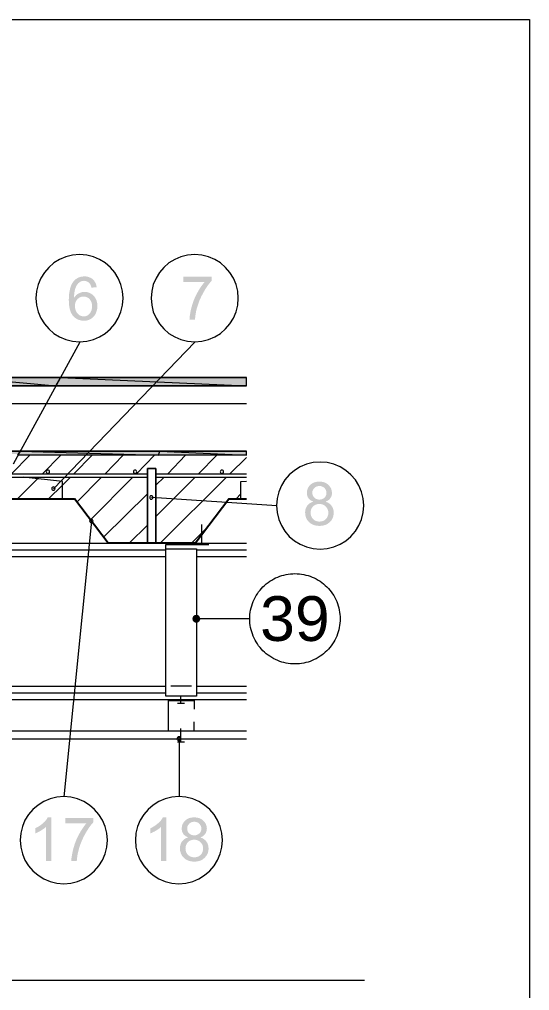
# Model space of a CAD drawing. Header units: millimetres. Extents: x 0 to 5940, y 0 to 8400.
# Drawn here: x 5353 to 5940, y 7282 to 8400 of the extents above; entities that cross this region are included whole.
import ezdxf

# ---------------------------------------------------------------- set-up
doc = ezdxf.new("R2010")
doc.units = ezdxf.units.MM
doc.header["$LTSCALE"] = 20
for name, color, linetype in [('0-MARCO-A3', 8, 'Continuous'), ('1-CORTE-LINEAS', 7, 'Continuous'), ('1-CORTE-RELLENOS', 9, 'Continuous'), ('3-TEXTOS', 7, 'Continuous')]:
    doc.layers.add(name, color=color, linetype=linetype)
doc.styles.add('ARIAL', font='arial.ttf')

msp = doc.modelspace()

# ---------------------------------------------------------------- hatches: boundary and pattern name
at = {"layer": '1-CORTE-RELLENOS'}
h = msp.add_hatch(color=7, dxfattribs=at)
h.dxf.hatch_style = 1
h.paths.add_polyline_path([(5441.3, 8094.5), (5440.3, 8096.9), (5439, 8099), (5437.3, 8100.9), (5435.3, 8102.3), (5433, 8103.3), (5430.5, 8104), (5427.6, 8104.2), (5423.9, 8103.8), (5420.6, 8102.7), (5417.6, 8100.9), (5415.1, 8098.4), (5412.7, 8094.6), (5411.1, 8089.8), (5410.1, 8084.1), (5409.7, 8077.3), (5410, 8071.3), (5410.9, 8066.2), (5412.4, 8062), (5414.5, 8058.7), (5417.1, 8056.3), (5420.1, 8054.5), (5423.4, 8053.5), (5427.1, 8053.1), (5429.3, 8053.2), (5431.3, 8053.6), (5433.3, 8054.3), (5435.1, 8055.2), (5436.8, 8056.4), (5438.3, 8057.8), (5439.6, 8059.5), (5440.7, 8061.4), (5441.5, 8063.5), (5442.2, 8065.6), (5442.6, 8067.8), (5442.7, 8070.1), (5442.4, 8073.6), (5441.6, 8076.6), (5440.3, 8079.4), (5438.4, 8081.8), (5436.1, 8083.8), (5433.6, 8085.2), (5430.9, 8086.1), (5428, 8086.4), (5426.2, 8086.3), (5424.5, 8085.9), (5422.9, 8085.4), (5421.3, 8084.7), (5419.7, 8083.8), (5418.3, 8082.7), (5417, 8081.3), (5415.8, 8079.7), (5415.9, 8083.3), (5416.3, 8086.4), (5416.8, 8089), (5417.6, 8091.3), (5418.5, 8093.2), (5419.5, 8094.8), (5420.7, 8096.3), (5422.1, 8097.4), (5423.3, 8098.2), (5424.5, 8098.7), (5425.8, 8099), (5427.3, 8099.1), (5429, 8098.9), (5430.6, 8098.4), (5432.1, 8097.6), (5433.4, 8096.4), (5434.1, 8095.5), (5434.8, 8094.3), (5435.3, 8092.9), (5435.7, 8091.2), (5441.8, 8091.7)])
h.paths.add_polyline_path([(5417, 8072.5), (5417.5, 8074.5), (5418.4, 8076.4), (5419.7, 8078), (5421.2, 8079.3), (5422.9, 8080.2), (5424.7, 8080.8), (5426.7, 8081), (5428.7, 8080.8), (5430.5, 8080.2), (5432.2, 8079.3), (5433.7, 8078), (5434.9, 8076.3), (5435.8, 8074.4), (5436.3, 8072.3), (5436.5, 8069.8), (5436.3, 8067.3), (5435.8, 8065), (5434.9, 8063), (5433.7, 8061.3), (5432.2, 8059.9), (5430.6, 8058.9), (5428.8, 8058.3), (5427, 8058.1), (5425.6, 8058.2), (5424.3, 8058.5), (5423.1, 8059), (5421.9, 8059.6), (5420.7, 8060.5), (5419.7, 8061.5), (5418.9, 8062.7), (5418.1, 8064), (5417.5, 8065.5), (5417.1, 8067), (5416.9, 8068.6), (5416.8, 8070.1)])
h = msp.add_hatch(color=7, dxfattribs=at)
h.dxf.hatch_style = 1
h.paths.add_polyline_path([(5541.6, 8097.8), (5541.6, 8103.7), (5574, 8103.7), (5574, 8099), (5571.6, 8096.2), (5569.2, 8093), (5566.8, 8089.4), (5564.5, 8085.4), (5562.3, 8081.2), (5560.3, 8076.9), (5558.7, 8072.5), (5557.3, 8068.1), (5556.4, 8064.9), (5555.8, 8061.5), (5555.3, 8058), (5554.9, 8054.4), (5548.6, 8054.4), (5548.8, 8057.5), (5549.3, 8060.9), (5550, 8064.6), (5550.9, 8068.6), (5552.2, 8072.7), (5553.6, 8076.8), (5555.3, 8080.8), (5557.3, 8084.7), (5559.4, 8088.5), (5561.5, 8091.9), (5563.8, 8095), (5566.1, 8097.8)])
h = msp.add_hatch(color=7, dxfattribs=at)
h.dxf.hatch_style = 1
h.paths.add_polyline_path([(5394.8, 7978.2), (5400.3, 7987.9), (5290.2, 7987.9), (5290.2, 7978.2)])
h = msp.add_hatch(color=7, dxfattribs=at)
h.dxf.hatch_style = 1
h.paths.add_polyline_path([(5614.1, 7978.2), (5614.1, 7987.9), (5400.3, 7987.9), (5394.8, 7978.2)])
h = msp.add_hatch(color=7, dxfattribs=at)
h.dxf.hatch_style = 1
h.paths.add_polyline_path([(5291.1, 7899.8), (5352.1, 7899.8), (5353.7, 7902.8), (5290.2, 7902.8), (5290.2, 7899.8)])
h = msp.add_hatch(color=7, dxfattribs=at)
h.dxf.hatch_style = 1
h.paths.add_polyline_path([(5512.9, 7898.2), (5514.6, 7902.8), (5353.7, 7902.8), (5351.2, 7898.2)])
h = msp.add_hatch(color=7, dxfattribs=at)
h.dxf.hatch_style = 1
h.paths.add_polyline_path([(5512.9, 7898.2), (5614.1, 7898.2), (5614.1, 7902.8), (5514.6, 7902.8)])
h = msp.add_hatch(color=7, dxfattribs=at)
h.dxf.hatch_style = 1
h.paths.add_polyline_path([(5689, 7844.1), (5687.2, 7843.1), (5685.5, 7841.8), (5684.2, 7840.3), (5683.1, 7838.6), (5682.3, 7836.7), (5681.8, 7834.5), (5681.7, 7832.2), (5682, 7829), (5682.8, 7826.2), (5684.2, 7823.6), (5686.2, 7821.3), (5688.7, 7819.3), (5691.5, 7818), (5694.6, 7817.2), (5698.2, 7816.9), (5701.7, 7817.2), (5704.8, 7818), (5707.6, 7819.3), (5710.1, 7821.3), (5712.1, 7823.6), (5713.5, 7826.1), (5714.3, 7828.9), (5714.6, 7832), (5714.5, 7834.2), (5714, 7836.3), (5713.3, 7838.2), (5712.2, 7840), (5710.9, 7841.6), (5709.3, 7842.9), (5707.4, 7844), (5705.2, 7844.8), (5707, 7845.6), (5708.5, 7846.5), (5709.7, 7847.6), (5710.8, 7848.8), (5711.6, 7850.2), (5712.1, 7851.6), (5712.5, 7853.2), (5712.6, 7854.9), (5712.3, 7857.5), (5711.6, 7859.9), (5710.3, 7862.1), (5708.6, 7864.1), (5706.4, 7865.8), (5704, 7867), (5701.2, 7867.7), (5698, 7867.9), (5695, 7867.7), (5692.2, 7867), (5689.7, 7865.8), (5687.6, 7864.2), (5685.9, 7862.2), (5684.7, 7860.1), (5684, 7857.7), (5683.7, 7855), (5683.8, 7853.3), (5684.2, 7851.7), (5684.7, 7850.2), (5685.5, 7848.8), (5686.6, 7847.6), (5687.9, 7846.5), (5689.4, 7845.6), (5691.2, 7844.8)])
h.paths.add_polyline_path([(5690, 7855.3), (5690.1, 7856.8), (5690.6, 7858.1), (5691.3, 7859.4), (5692.3, 7860.6), (5693.5, 7861.6), (5694.9, 7862.3), (5696.5, 7862.7), (5698.2, 7862.9), (5699.8, 7862.7), (5701.3, 7862.3), (5702.7, 7861.6), (5703.9, 7860.6), (5705, 7859.3), (5705.7, 7858), (5706.1, 7856.5), (5706.3, 7854.9), (5706.1, 7853.3), (5705.7, 7851.9), (5705, 7850.6), (5704, 7849.4), (5702.8, 7848.5), (5701.4, 7847.8), (5699.9, 7847.4), (5698.2, 7847.2), (5696.5, 7847.4), (5694.9, 7847.8), (5693.5, 7848.5), (5692.3, 7849.4), (5691.3, 7850.6), (5690.6, 7852), (5690.1, 7853.5)])
h.paths.add_polyline_path([(5688, 7832.2), (5688.2, 7834.2), (5688.7, 7836.1), (5689.6, 7837.8), (5690.8, 7839.3), (5692.3, 7840.6), (5694.1, 7841.5), (5696, 7842), (5698, 7842.2), (5700.2, 7842), (5702.1, 7841.5), (5703.8, 7840.6), (5705.4, 7839.3), (5706.7, 7837.7), (5707.6, 7836), (5708.2, 7834.1), (5708.4, 7831.9), (5708.2, 7829.9), (5707.6, 7828), (5706.7, 7826.2), (5705.5, 7824.7), (5704, 7823.5), (5702.2, 7822.6), (5700.3, 7822.1), (5698.2, 7821.9), (5696.8, 7822), (5695.5, 7822.2), (5694.2, 7822.7), (5692.9, 7823.2), (5691.8, 7824), (5690.8, 7824.9), (5689.9, 7825.9), (5689.2, 7827), (5688.7, 7828.3), (5688.3, 7829.6), (5688.1, 7830.9)])
h = msp.add_hatch(color=7, dxfattribs=at)
h.dxf.hatch_style = 1
h.paths.add_polyline_path([(5561, 7710), (5560.9, 7709.1), (5560.6, 7708.3), (5560.2, 7707.5), (5559.7, 7706.8), (5559, 7706.2), (5558.2, 7705.8), (5557.4, 7705.6), (5556.5, 7705.5), (5555.6, 7705.6), (5554.7, 7705.8), (5554, 7706.2), (5553.3, 7706.8), (5552.7, 7707.5), (5552.3, 7708.3), (5552.1, 7709.1), (5552, 7710), (5552.1, 7710.9), (5552.3, 7711.7), (5552.7, 7712.5), (5553.3, 7713.2), (5554, 7713.8), (5554.7, 7714.2), (5555.6, 7714.4), (5556.5, 7714.5), (5557.4, 7714.4), (5558.2, 7714.2), (5559, 7713.8), (5559.7, 7713.2), (5560.2, 7712.5), (5560.6, 7711.7), (5560.9, 7710.9)])
h = msp.add_hatch(color=7, dxfattribs=at)
h.dxf.hatch_style = 1
h.paths.add_polyline_path([(5389.5, 7431.2), (5383.4, 7431.2), (5383.4, 7470.4), (5382.2, 7469.3), (5380.8, 7468.2), (5379.2, 7467.2), (5377.5, 7466.1), (5375.8, 7465.1), (5374.1, 7464.3), (5372.6, 7463.5), (5371.1, 7462.9), (5371.1, 7468.9), (5373.6, 7470.1), (5375.9, 7471.5), (5378.1, 7473.1), (5380.1, 7474.7), (5381.9, 7476.4), (5383.4, 7478.1), (5384.6, 7479.8), (5385.5, 7481.4), (5389.5, 7481.4)])
h = msp.add_hatch(color=7, dxfattribs=at)
h.dxf.hatch_style = 1
h.paths.add_polyline_path([(5405.6, 7474.7), (5405.6, 7480.6), (5438, 7480.6), (5438, 7475.8), (5435.6, 7473), (5433.2, 7469.9), (5430.9, 7466.3), (5428.5, 7462.3), (5426.3, 7458), (5424.4, 7453.7), (5422.7, 7449.4), (5421.3, 7444.9), (5420.5, 7441.7), (5419.8, 7438.4), (5419.3, 7434.9), (5418.9, 7431.2), (5412.6, 7431.2), (5412.8, 7434.3), (5413.3, 7437.7), (5414, 7441.4), (5414.9, 7445.4), (5416.2, 7449.6), (5417.6, 7453.7), (5419.3, 7457.7), (5421.3, 7461.6), (5423.4, 7465.3), (5425.6, 7468.7), (5427.8, 7471.9), (5430.1, 7474.7)])
h = msp.add_hatch(color=7, dxfattribs=at)
h.dxf.hatch_style = 1
h.paths.add_polyline_path([(5522, 7431.2), (5515.9, 7431.2), (5515.9, 7470.4), (5514.7, 7469.3), (5513.3, 7468.2), (5511.7, 7467.2), (5510, 7466.1), (5508.3, 7465.1), (5506.6, 7464.3), (5505.1, 7463.5), (5503.6, 7462.9), (5503.6, 7468.9), (5506.1, 7470.1), (5508.4, 7471.5), (5510.6, 7473.1), (5512.6, 7474.7), (5514.4, 7476.4), (5515.9, 7478.1), (5517.1, 7479.8), (5518, 7481.4), (5522, 7481.4)])
h = msp.add_hatch(color=7, dxfattribs=at)
h.dxf.hatch_style = 1
h.paths.add_polyline_path([(5545, 7457.6), (5543.1, 7456.6), (5541.5, 7455.3), (5540.1, 7453.8), (5539, 7452.1), (5538.3, 7450.2), (5537.8, 7448), (5537.6, 7445.7), (5537.9, 7442.5), (5538.8, 7439.7), (5540.2, 7437.1), (5542.2, 7434.8), (5544.6, 7432.8), (5547.4, 7431.5), (5550.6, 7430.7), (5554.1, 7430.4), (5557.6, 7430.7), (5560.8, 7431.5), (5563.6, 7432.8), (5566, 7434.8), (5568, 7437.1), (5569.5, 7439.6), (5570.3, 7442.4), (5570.6, 7445.5), (5570.4, 7447.7), (5570, 7449.8), (5569.2, 7451.7), (5568.2, 7453.5), (5566.8, 7455.1), (5565.2, 7456.4), (5563.3, 7457.5), (5561.2, 7458.3), (5562.9, 7459.1), (5564.4, 7460), (5565.7, 7461.1), (5566.7, 7462.3), (5567.5, 7463.7), (5568.1, 7465.1), (5568.4, 7466.7), (5568.6, 7468.4), (5568.3, 7471), (5567.6, 7473.4), (5566.3, 7475.6), (5564.5, 7477.6), (5562.4, 7479.3), (5559.9, 7480.5), (5557.1, 7481.2), (5554, 7481.4), (5550.9, 7481.2), (5548.2, 7480.5), (5545.7, 7479.3), (5543.6, 7477.7), (5541.9, 7475.7), (5540.7, 7473.6), (5539.9, 7471.2), (5539.7, 7468.5), (5539.8, 7466.8), (5540.1, 7465.2), (5540.7, 7463.7), (5541.5, 7462.3), (5542.6, 7461.1), (5543.9, 7460), (5545.4, 7459.1), (5547.2, 7458.3)])
h.paths.add_polyline_path([(5546, 7468.8), (5546.1, 7470.2), (5546.5, 7471.6), (5547.3, 7472.9), (5548.3, 7474.1), (5549.5, 7475.1), (5550.9, 7475.8), (5552.4, 7476.2), (5554.1, 7476.4), (5555.8, 7476.2), (5557.3, 7475.8), (5558.7, 7475.1), (5559.9, 7474.1), (5560.9, 7472.8), (5561.6, 7471.5), (5562.1, 7470), (5562.2, 7468.4), (5562.1, 7466.8), (5561.7, 7465.4), (5561, 7464.1), (5560, 7462.9), (5558.7, 7462), (5557.4, 7461.3), (5555.9, 7460.9), (5554.2, 7460.7), (5552.4, 7460.9), (5550.9, 7461.3), (5549.5, 7462), (5548.2, 7462.9), (5547.2, 7464.1), (5546.5, 7465.5), (5546.1, 7467)])
h.paths.add_polyline_path([(5544, 7445.7), (5544.2, 7447.7), (5544.7, 7449.6), (5545.6, 7451.3), (5546.8, 7452.8), (5548.3, 7454.1), (5550, 7455), (5551.9, 7455.5), (5554, 7455.7), (5556.1, 7455.5), (5558, 7455), (5559.8, 7454.1), (5561.3, 7452.8), (5562.6, 7451.2), (5563.6, 7449.5), (5564.1, 7447.6), (5564.3, 7445.4), (5564.1, 7443.4), (5563.6, 7441.5), (5562.7, 7439.7), (5561.5, 7438.2), (5559.9, 7437), (5558.2, 7436.1), (5556.3, 7435.6), (5554.2, 7435.4), (5552.8, 7435.5), (5551.4, 7435.7), (5550.1, 7436.2), (5548.9, 7436.7), (5547.7, 7437.5), (5546.7, 7438.4), (5545.9, 7439.4), (5545.2, 7440.5), (5544.7, 7441.8), (5544.3, 7443.1), (5544.1, 7444.4)])

# ---------------------------------------------------------------- linework, layer by layer
at = {"layer": '0-MARCO-A3', "lineweight": 0}
msp.add_lwpolyline([(0, 8400), (5940, 8400), (5940, 0), (0, 0)], close=True, dxfattribs=at)
at = {"layer": '1-CORTE-LINEAS', "color": 7, "lineweight": 15}
for p, q in [((5422.3, 8028.5), (5345.7, 7888)), ((5554.8, 8028.5), (5392.3, 7859.6)), ((4717.9, 7987.9), (5614.1, 7987.9)), ((4718.7, 7978.2), (5614.1, 7978.2)), ((4718.7, 7957.8), (5614.1, 7957.8)), ((4791.5, 7902.8), (5614.1, 7902.8)), ((5649.2, 7840.2), (5504.9, 7849.5)), ((5435.9, 7822.4), (5404.1, 7504.9)), ((5563, 7797.5), (5563, 7818.5)), ((4913.9, 7797), (5614.1, 7797)), ((4957.5, 7789.4), (5521.5, 7789.4)), ((5556.5, 7789.4), (5614.1, 7789.4)), ((4913.9, 7617.1), (5614.1, 7617.1)), ((4957.5, 7624.7), (5521.5, 7624.7)), ((5523.9, 7615.8), (5554, 7615.8)), ((5554, 7617.1), (5554, 7606.1)), ((5556.5, 7624.7), (5614.1, 7624.7)), ((5538.7, 7612.8), (5543, 7612.8)), ((4888.9, 7581.1), (5614.1, 7581.1)), ((4888.9, 7571.8), (5614.1, 7571.8)), ((5536.6, 7571.8), (5536.6, 7504.9)), ((5538.7, 7568.4), (5543, 7568.4))]:
    msp.add_line(p, q, dxfattribs=at)
at = {"layer": '1-CORTE-LINEAS', "color": 7, "lineweight": 5}
for p, q in [((5400.3, 7987.9), (5290.2, 7987.9)), ((5614.1, 7987.9), (5400.3, 7987.9)), ((5353.7, 7902.8), (5290.2, 7902.8)), ((5343.6, 7877), (5364.8, 7898.2)), ((5352.1, 7899.8), (5353.7, 7902.8)), ((5353.7, 7902.8), (5512.9, 7898.2)), ((5379.6, 7877), (5400.7, 7898.2)), ((5415.6, 7877), (5436.7, 7898.2)), ((5451.5, 7877), (5472.3, 7898.2)), ((5487.5, 7877), (5508.3, 7898.2)), ((5523.5, 7877), (5544.2, 7898.2)), ((5559.1, 7877), (5580.2, 7898.2)), ((5595, 7877), (5614.1, 7895.6)), ((5350.8, 7848.2), (5373.6, 7871.1)), ((5373.6, 7871.1), (5375.8, 7873.2)), ((5402.4, 7863.9), (5411.7, 7873.2)), ((5418.9, 7844.4), (5447.3, 7873.2)), ((5434.6, 7824.1), (5483.3, 7873.2)), ((5510, 7863.9), (5519.3, 7873.2)), ((5510, 7827.9), (5555.2, 7873.2)), ((5515, 7797), (5591.2, 7873.2)), ((5386.3, 7848.2), (5402.4, 7863.9)), ((5449.8, 7803.8), (5500.2, 7853.7)), ((5602.2, 7848.2), (5607.7, 7853.7)), ((5479.1, 7797), (5500.2, 7817.7)), ((5551, 7797), (5567.5, 7813.5)), ((4957.5, 7781.7), (5521.5, 7781.7)), ((5556.5, 7781.7), (5614.1, 7781.7)), ((4957.5, 7632.3), (5521.5, 7632.3)), ((5556.5, 7632.3), (5614.1, 7632.3))]:
    msp.add_line(p, q, dxfattribs=at)
at = {"layer": '1-CORTE-LINEAS', "color": 7, "lineweight": 9}
for p, q in [((5204.3, 7877), (5500.2, 7877)), ((5204.3, 7873.2), (5500.2, 7873.2)), ((5510, 7877), (5614.1, 7877)), ((5510, 7873.2), (5614.1, 7873.2)), ((5527, 7633), (5551, 7633))]:
    msp.add_line(p, q, dxfattribs=at)
at = {"layer": '1-CORTE-LINEAS', "color": 7, "lineweight": 25}
msp.add_line((5555.2, 7797), (5505.3, 7797), dxfattribs=at)
at = {"layer": '1-CORTE-LINEAS', "color": 7, "lineweight": 13}
msp.add_line((5618, 7710), (5561, 7710), dxfattribs=at)
at = {"layer": '1-CORTE-LINEAS', "color": 7, "lineweight": 9}
for points in [[(5472.3, 8079.1), (5471.6, 8087.3), (5469.7, 8095), (5466.7, 8102.2), (5462.6, 8108.8), (5457.6, 8114.6), (5451.7, 8119.6), (5445.2, 8123.7), (5438, 8126.7), (5430.3, 8128.6), (5422.1, 8129.3), (5414, 8128.6), (5406.3, 8126.7), (5399.1, 8123.7), (5392.5, 8119.6), (5386.6, 8114.6), (5381.6, 8108.8), (5377.5, 8102.2), (5374.5, 8095), (5372.6, 8087.3), (5371.9, 8079.1), (5372.6, 8071), (5374.5, 8063.3), (5377.5, 8056.1), (5381.6, 8049.5), (5386.6, 8043.7), (5392.5, 8038.6), (5399.1, 8034.6), (5406.3, 8031.5), (5414, 8029.6), (5422.1, 8029), (5430.3, 8029.6), (5438, 8031.5), (5445.2, 8034.6), (5451.7, 8038.6), (5457.6, 8043.7), (5462.6, 8049.5), (5466.7, 8056.1), (5469.7, 8063.3), (5471.6, 8071), (5472.3, 8079.1)], [(5604.8, 8079.1), (5604.1, 8087.3), (5602.2, 8095), (5599.2, 8102.2), (5595.1, 8108.8), (5590.1, 8114.6), (5584.2, 8119.6), (5577.7, 8123.7), (5570.5, 8126.7), (5562.8, 8128.6), (5554.6, 8129.3), (5546.5, 8128.6), (5538.8, 8126.7), (5531.6, 8123.7), (5525, 8119.6), (5519.1, 8114.6), (5514.1, 8108.8), (5510.1, 8102.2), (5507, 8095), (5505.1, 8087.3), (5504.5, 8079.1), (5505.1, 8071), (5507, 8063.3), (5510.1, 8056.1), (5514.1, 8049.5), (5519.1, 8043.7), (5525, 8038.6), (5531.6, 8034.6), (5538.8, 8031.5), (5546.5, 8029.6), (5554.6, 8029), (5562.8, 8029.6), (5570.5, 8031.5), (5577.7, 8034.6), (5584.2, 8038.6), (5590.1, 8043.7), (5595.1, 8049.5), (5599.2, 8056.1), (5602.2, 8063.3), (5604.1, 8071), (5604.8, 8079.1)], [(5749.1, 7840.4), (5748.5, 7848.5), (5746.6, 7856.2), (5743.5, 7863.4), (5739.5, 7870), (5734.4, 7875.8), (5728.6, 7880.9), (5722, 7884.9), (5714.8, 7888), (5707.1, 7889.9), (5699, 7890.5), (5690.8, 7889.9), (5683.1, 7888), (5675.9, 7884.9), (5669.3, 7880.9), (5663.5, 7875.8), (5658.5, 7870), (5654.4, 7863.4), (5651.4, 7856.2), (5649.5, 7848.5), (5648.8, 7840.4), (5649.5, 7832.2), (5651.4, 7824.5), (5654.4, 7817.3), (5658.5, 7810.7), (5663.5, 7804.9), (5669.3, 7799.9), (5675.9, 7795.8), (5683.1, 7792.8), (5690.8, 7790.9), (5699, 7790.2), (5707.1, 7790.9), (5714.8, 7792.8), (5722, 7795.8), (5728.6, 7799.9), (5734.4, 7804.9), (5739.5, 7810.7), (5743.5, 7817.3), (5746.6, 7824.5), (5748.5, 7832.2), (5749.1, 7840.4)], [(5402.4, 7848.2), (5402.4, 7868.1), (5357.1, 7873.2)], [(5387.6, 7879.3), (5387.5, 7880.1), (5387.1, 7880.7), (5386.4, 7881.1), (5385.7, 7881.2), (5385, 7881.1), (5384.4, 7880.7), (5384, 7880.1), (5383.8, 7879.3), (5384, 7878.6), (5384.4, 7878), (5385, 7877.6), (5385.7, 7877.4), (5386.4, 7877.6), (5387.1, 7878), (5387.5, 7878.6), (5387.6, 7879.3)], [(5487.9, 7879.3), (5487.8, 7880.1), (5487.4, 7880.7), (5486.8, 7881.1), (5486, 7881.2), (5485.3, 7881.1), (5484.7, 7880.7), (5484.3, 7880.1), (5484.1, 7879.3), (5484.3, 7878.6), (5484.7, 7878), (5485.3, 7877.6), (5486, 7877.4), (5486.8, 7877.6), (5487.4, 7878), (5487.8, 7878.6), (5487.9, 7879.3)], [(5587.9, 7879.3), (5587.7, 7880.1), (5587.3, 7880.7), (5586.7, 7881.1), (5585.9, 7881.2), (5585.2, 7881.1), (5584.6, 7880.7), (5584.2, 7880.1), (5584, 7879.3), (5584.2, 7878.6), (5584.6, 7878), (5585.2, 7877.6), (5585.9, 7877.4), (5586.7, 7877.6), (5587.3, 7878), (5587.7, 7878.6), (5587.9, 7879.3)], [(5607.7, 7848.2), (5607.7, 7868.1), (5614.1, 7868.5)], [(5521.5, 7790.5), (5556.5, 7790.5), (5556.5, 7714.5)], [(5556.5, 7705.5), (5556.5, 7621), (5521.5, 7621), (5521.5, 7790.5)], [(5454.1, 7455.1), (5453.4, 7463.3), (5451.5, 7471), (5448.5, 7478.2), (5444.4, 7484.8), (5439.4, 7490.6), (5433.5, 7495.6), (5427, 7499.7), (5419.8, 7502.7), (5412, 7504.6), (5403.9, 7505.3), (5395.8, 7504.6), (5388.1, 7502.7), (5380.9, 7499.7), (5374.3, 7495.6), (5368.4, 7490.6), (5363.4, 7484.8), (5359.3, 7478.2), (5356.3, 7471), (5354.4, 7463.3), (5353.7, 7455.1), (5354.4, 7447), (5356.3, 7439.3), (5359.3, 7432.1), (5363.4, 7425.5), (5368.4, 7419.7), (5374.3, 7414.7), (5380.9, 7410.6), (5388.1, 7407.5), (5395.8, 7405.6), (5403.9, 7405), (5412, 7405.6), (5419.8, 7407.5), (5427, 7410.6), (5433.5, 7414.7), (5439.4, 7419.7), (5444.4, 7425.5), (5448.5, 7432.1), (5451.5, 7439.3), (5453.4, 7447), (5454.1, 7455.1)], [(5586.6, 7455.1), (5585.9, 7463.3), (5584, 7471), (5581, 7478.2), (5576.9, 7484.8), (5571.9, 7490.6), (5566, 7495.6), (5559.5, 7499.7), (5552.3, 7502.7), (5544.5, 7504.6), (5536.4, 7505.3), (5528.3, 7504.6), (5520.6, 7502.7), (5513.4, 7499.7), (5506.8, 7495.6), (5500.9, 7490.6), (5495.9, 7484.8), (5491.9, 7478.2), (5488.8, 7471), (5486.9, 7463.3), (5486.3, 7455.1), (5486.9, 7447), (5488.8, 7439.3), (5491.9, 7432.1), (5495.9, 7425.5), (5500.9, 7419.7), (5506.8, 7414.7), (5513.4, 7410.6), (5520.6, 7407.5), (5528.3, 7405.6), (5536.4, 7405), (5544.5, 7405.6), (5552.3, 7407.5), (5559.5, 7410.6), (5566, 7414.7), (5571.9, 7419.7), (5576.9, 7425.5), (5581, 7432.1), (5584, 7439.3), (5585.9, 7447), (5586.6, 7455.1)]]:
    msp.add_lwpolyline(points, dxfattribs=at)
at = {"layer": '1-CORTE-LINEAS', "color": 7, "lineweight": 5}
for points in [[(5290.2, 7987.9), (5394.8, 7978.2), (5400.3, 7987.9)], [(5290.2, 7987.9), (5394.8, 7978.2), (5290.2, 7978.2)], [(5400.3, 7987.9), (5614.1, 7978.2), (5394.8, 7978.2)], [(5400.3, 7987.9), (5614.1, 7978.2), (5614.1, 7987.9)], [(5512.9, 7898.2), (5351.2, 7898.2), (5353.7, 7902.8)], [(5514.6, 7902.8), (5353.7, 7902.8), (5512.9, 7898.2)], [(5514.6, 7902.8), (5614.1, 7898.2), (5512.9, 7898.2), (5514.6, 7902.8)], [(5614.1, 7902.8), (5514.6, 7902.8), (5614.1, 7898.2), (5614.1, 7902.8)]]:
    msp.add_lwpolyline(points, dxfattribs=at)
at = {"layer": '1-CORTE-LINEAS', "color": 7, "lineweight": 15}
for points in [[(5500.2, 7797), (5500.2, 7882.9), (5510, 7882.9), (5510, 7797)], [(5510, 7797), (5510, 7882.9), (5500.2, 7882.9), (5500.2, 7797)], [(5394, 7859.8), (5393.8, 7860.6), (5393.4, 7861.2), (5392.8, 7861.6), (5392.1, 7861.8), (5391.3, 7861.6), (5390.7, 7861.2), (5390.3, 7860.6), (5390.1, 7859.8), (5390.3, 7859.1), (5390.7, 7858.5), (5391.3, 7858.1), (5392.1, 7857.9), (5392.8, 7858.1), (5393.4, 7858.5), (5393.8, 7859.1), (5394, 7859.8)], [(5506.6, 7849.7), (5506.4, 7850.4), (5506, 7851), (5505.4, 7851.4), (5504.7, 7851.6), (5503.9, 7851.4), (5503.3, 7851), (5502.9, 7850.4), (5502.8, 7849.7), (5502.9, 7848.9), (5503.3, 7848.3), (5503.9, 7847.9), (5504.7, 7847.8), (5505.4, 7847.9), (5506, 7848.3), (5506.4, 7848.9), (5506.6, 7849.7)], [(5437.6, 7822.6), (5437.4, 7823.3), (5437, 7823.9), (5436.4, 7824.3), (5435.7, 7824.5), (5434.9, 7824.3), (5434.3, 7823.9), (5433.9, 7823.3), (5433.7, 7822.6), (5433.9, 7821.9), (5434.3, 7821.2), (5434.9, 7820.8), (5435.7, 7820.7), (5436.4, 7820.8), (5437, 7821.2), (5437.4, 7821.9), (5437.6, 7822.6)], [(5523.9, 7617.1), (5523.9, 7581.1), (5554, 7581.1), (5554, 7591.2)], [(5534.9, 7612.8), (5538.7, 7612.8), (5538.7, 7621)], [(5534.9, 7568.4), (5538.7, 7568.4), (5538.7, 7583.6)]]:
    msp.add_lwpolyline(points, dxfattribs=at)
at = {"layer": '1-CORTE-LINEAS', "color": 7, "lineweight": 25}
for points in [[(5249.6, 7797), (5288.1, 7848.2), (5416.4, 7848.2)], [(5505.3, 7797), (5454.9, 7797), (5416.4, 7848.2)], [(5555.2, 7797), (5593.8, 7848.2), (5614.1, 7848.2)], [(5538.3, 7572), (5538.2, 7572.7), (5537.8, 7573.3), (5537.1, 7573.7), (5536.4, 7573.9), (5535.7, 7573.7), (5535.1, 7573.3), (5534.7, 7572.7), (5534.5, 7572), (5534.7, 7571.2), (5535.1, 7570.6), (5535.7, 7570.2), (5536.4, 7570.1), (5537.1, 7570.2), (5537.8, 7570.6), (5538.2, 7571.2), (5538.3, 7572)]]:
    msp.add_lwpolyline(points, dxfattribs=at)
at = {"layer": '1-CORTE-LINEAS', "color": 7, "lineweight": 13}
for points in [[(5521.5, 7790.5), (5521.5, 7795.5), (5571, 7795.5)], [(5722, 7710), (5721.9, 7707.5), (5721.7, 7704.9), (5721.4, 7702.4), (5721, 7699.9), (5720.4, 7697.4), (5719.7, 7694.9), (5718.9, 7692.5), (5718, 7690.1), (5717, 7687.8), (5715.8, 7685.5), (5714.6, 7683.3), (5713.2, 7681.1), (5711.7, 7679), (5710.2, 7677), (5708.5, 7675.1), (5706.7, 7673.2), (5704.9, 7671.5), (5703, 7669.8), (5700.9, 7668.2), (5698.9, 7666.8), (5696.7, 7665.4), (5694.5, 7664.1), (5692.2, 7663), (5689.9, 7662), (5687.5, 7661), (5685.1, 7660.2), (5682.6, 7659.6), (5680.1, 7659), (5677.6, 7658.6), (5675.1, 7658.3), (5672.5, 7658.1), (5670, 7658), (5667.4, 7658.1), (5664.9, 7658.3), (5662.3, 7658.6), (5659.8, 7659), (5657.3, 7659.6), (5654.9, 7660.2), (5652.5, 7661), (5650.1, 7662), (5647.7, 7663), (5645.5, 7664.1), (5643.2, 7665.4), (5641.1, 7666.8), (5639, 7668.2), (5637, 7669.8), (5635.1, 7671.5), (5633.2, 7673.2), (5631.4, 7675.1), (5629.8, 7677), (5628.2, 7679), (5626.7, 7681.1), (5625.4, 7683.3), (5624.1, 7685.5), (5623, 7687.8), (5621.9, 7690.1), (5621, 7692.5), (5620.2, 7694.9), (5619.5, 7697.4), (5619, 7699.9), (5618.5, 7702.4), (5618.2, 7704.9), (5618, 7707.5), (5618, 7710), (5618, 7712.6), (5618.2, 7715.1), (5618.5, 7717.6), (5619, 7720.1), (5619.5, 7722.6), (5620.2, 7725.1), (5621, 7727.5), (5621.9, 7729.9), (5623, 7732.2), (5624.1, 7734.5), (5625.4, 7736.7), (5626.7, 7738.9), (5628.2, 7741), (5629.8, 7743), (5631.4, 7744.9), (5633.2, 7746.8), (5635.1, 7748.5), (5637, 7750.2), (5639, 7751.8), (5641.1, 7753.2), (5643.2, 7754.6), (5645.5, 7755.9), (5647.7, 7757), (5650.1, 7758), (5652.5, 7759), (5654.9, 7759.8), (5657.3, 7760.4), (5659.8, 7761), (5662.3, 7761.4), (5664.9, 7761.8), (5667.4, 7761.9), (5670, 7762), (5672.5, 7761.9), (5675.1, 7761.8), (5677.6, 7761.4), (5680.1, 7761), (5682.6, 7760.4), (5685.1, 7759.8), (5687.5, 7759), (5689.9, 7758), (5692.2, 7757), (5694.5, 7755.9), (5696.7, 7754.6), (5698.9, 7753.2), (5700.9, 7751.8), (5703, 7750.2), (5704.9, 7748.5), (5706.7, 7746.8), (5708.5, 7744.9), (5710.2, 7743), (5711.7, 7741), (5713.2, 7738.9), (5714.6, 7736.7), (5715.8, 7734.5), (5717, 7732.2), (5718, 7729.9), (5718.9, 7727.5), (5719.7, 7725.1), (5720.4, 7722.6), (5721, 7720.1), (5721.4, 7717.6), (5721.7, 7715.1), (5721.9, 7712.6), (5722, 7710)], [(5144.2, 7294), (5188, 7294), (5200, 7316), (5220, 7272), (5232, 7294), (5750, 7294)]]:
    msp.add_lwpolyline(points, dxfattribs=at)

# ---------------------------------------------------------------- texts
at = {"layer": '3-TEXTOS', "color": 7, "style": 'ARIAL'}
msp.add_text('39', height=51.53, dxfattribs=at).set_placement((5629.9, 7684.5))

doc.saveas('drawing.dxf')
